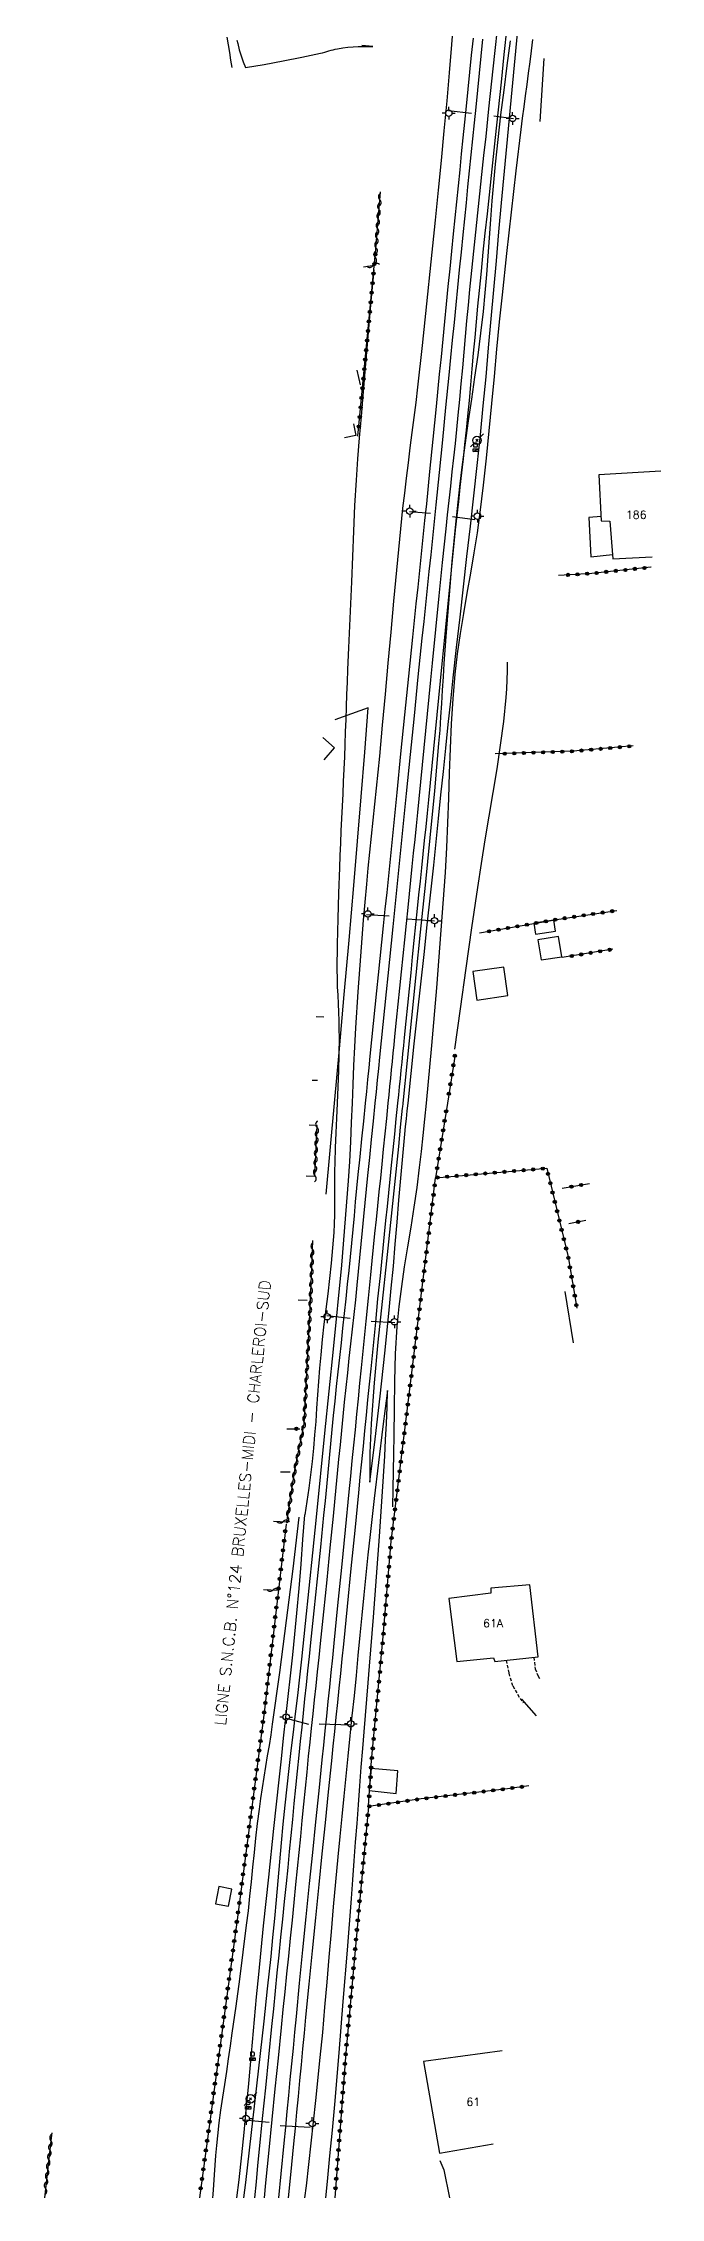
# Model space of a CAD drawing. Header units: millimetres. Extents: x 149999 to 151001, y 153000 to 154001.
# Drawn here: x 150494.5 to 150591, y 153000 to 153336.6 of the extents above; entities that cross this region are included whole.
import ezdxf
from ezdxf.enums import TextEntityAlignment as Align

# ---------------------------------------------------------------- set-up
doc = ezdxf.new("R2010")
doc.units = ezdxf.units.MM
doc.linetypes.add('DASHED', pattern=[0.75, 0.5, -0.25])
doc.layers.get('0').update_dxf_attribs({"linetype": 'CONTINUOUS'})
for name, color, linetype in [('W0014', 7, 'CONTINUOUS'), ('W0017', 7, 'CONTINUOUS'), ('W0101', 7, 'CONTINUOUS'), ('W0104', 1, 'CONTINUOUS'), ('W0112', 1, 'DASHED'), ('W0120', 7, 'CONTINUOUS'), ('W0211', 2, 'CONTINUOUS'), ('W0214', 2, 'CONTINUOUS'), ('W0300', 7, 'CONTINUOUS'), ('W0310', 3, 'CONTINUOUS'), ('W0323', 7, 'CONTINUOUS'), ('W0330', 7, 'CONTINUOUS'), ('W0438', 7, 'CONTINUOUS'), ('W0473', 7, 'CONTINUOUS'), ('W0610', 7, 'CONTINUOUS'), ('W0611', 7, 'CONTINUOUS'), ('W0700', 7, 'CONTINUOUS'), ('W0989', 7, 'CONTINUOUS'), ('W0991', 7, 'CONTINUOUS')]:
    doc.layers.add(name, color=color, linetype=linetype)
doc.styles.get("Standard").update_dxf_attribs({"font": 'romans.shx', "width": 0.85})

# ---------------------------------------------------------------- blocks, each defined once
blk = doc.blocks.new('T610')
for p, q in [((-0.500001, 0), (-1.000002, 0)), ((0, 0.500001), (0, 1.000002)), ((0.500001, 0), (1.000002, 0)), ((0, -0.500001), (0, -1.000002))]:
    blk.add_line(p, q)
blk.add_ellipse((0, 0), major_axis=(-0.353554, 0.353554), ratio=1, start_param=3.926990817, end_param=10.2101761242)
blk = doc.blocks.new('T473')
for p, q in [((-0.166667, 0.166667), (0.166667, -0.166667)), ((-0.166667, -0.166667), (0.166667, 0.166667)), ((0.500001, 0.500001), (1.000002, 1.000002)), ((-1.000002, -1.000002), (-0.500001, -0.500001))]:
    blk.add_line(p, q)
blk.add_ellipse((0, 0), major_axis=(0.471405, 0.471405), ratio=1, start_param=5.4977871438, end_param=11.780972451)
blk = doc.blocks.new('T438')
for p, q in [((-0.4, 0.2), (0.4, 0.2)), ((-0.4, -0.2), (-0.4, 0.2)), ((0.15, 1.1), (-0.3, 1.1)), ((-0.3, 1.1), (-0.3, 0.5)), ((-0.3, 0.5), (0.15, 0.5)), ((0.3, 0.65), (0.3, 0.95)), ((0.4, 0.2), (0.4, -0.2))]:
    blk.add_line(p, q)
at = {"flags": 128}
for points in [[(-0.4, -0.2), (0.4, 0.2)], [(0.4, -0.2), (-0.4, -0.2)]]:
    blk.add_lwpolyline(points, dxfattribs=at)
for centre, major_axis, start_param, end_param in [((0.15, 0.95), (0.106, -0.106), 0.785398, 2.356194), ((0.15, 0.65), (0.106, 0.106), 3.926991, 5.497787)]:
    blk.add_ellipse(centre, major_axis=major_axis, ratio=1, start_param=start_param, end_param=end_param)
blk = doc.blocks.new('t323o')
at = {"color": 0, "linetype": 'Continuous'}
for radius in [0.25, 0.15]:
    blk.add_circle((0, 0), radius, dxfattribs=at)
blk = doc.blocks.new('t310o')
at = {"color": 0, "linetype": 'Continuous'}
for centre, start, end in [((-0.5, 0.38), 216.8699, 323.1304), ((0.5, -0.37), 36.8699, 143.1303)]:
    blk.add_arc(centre, 0.625, start, end, dxfattribs=at)

msp = doc.modelspace()

# ---------------------------------------------------------------- linework, layer by layer
at = {"layer": 'W0014'}
for points in [[(150524.04, 153332.76), (150523.87, 153333.95), (150523.69, 153335.14), (150523.5, 153336.32), (150523.29, 153337.5)], [(150524.8, 153337.04), (150524.92, 153336.51), (150525.17, 153335.56), (150525.46, 153334.61), (150525.78, 153333.68), (150526.13, 153332.76)], [(150526.13, 153332.76), (150529.07, 153333.26), (150532, 153333.8), (150534.92, 153334.39), (150537.84, 153335.02), (150538.17, 153335.1), (150538.51, 153335.19), (150538.84, 153335.29), (150539.17, 153335.38), (150539.5, 153335.47), (150539.84, 153335.56), (150540.17, 153335.64), (150540.51, 153335.71), (150541.32, 153335.84), (150542.13, 153335.94), (150542.94, 153336.02), (150543.76, 153336.07), (150544.32, 153336.09), (150544.89, 153336.09), (150545.45, 153336.07), (150546.02, 153336.04)]]:
    msp.add_lwpolyline(points, dxfattribs=at)
at = {"layer": 'W0017'}
for points in [[(150569.23, 153077.91), (150571.51, 153075.32)], [(150556.48, 153005.84), (150557.11, 153004.41), (150557.98, 153000)]]:
    msp.add_lwpolyline(points, dxfattribs=at)
at = {"layer": 'W0101'}
for points in [[(150591.01, 153269.74), (150581.31, 153269.15)], [(150581.31, 153269.15), (150581.71, 153261.95), (150583.05, 153261.92), (150583.49, 153256.02), (150589.67, 153256.36)], [(150566.25, 153022.98), (150553.93, 153021.31)], [(150553.93, 153021.31), (150556.43, 153007.01), (150564.8, 153008.44)]]:
    msp.add_lwpolyline(points, dxfattribs=at)
msp.add_lwpolyline([(150559.15, 153083.77), (150564.89, 153084.38), (150565.1, 153083.77), (150571.86, 153084.51), (150570.54, 153095.76), (150564.44, 153095.22), (150564.46, 153094.47), (150557.88, 153093.61)], close=True, dxfattribs=at)
at = {"layer": 'W0104'}
for points in [[(150543.02, 153277.12), (150543.39, 153275.31), (150541.58, 153274.94)], [(150581.67, 153262.67), (150579.75, 153262.49), (150580.08, 153256.34), (150583.44, 153256.72)], [(150538.44, 153224.65), (150540.06, 153226.49), (150538.22, 153228.12)]]:
    msp.add_lwpolyline(points, dxfattribs=at)
for points in [[(150571.42, 153197.38), (150574.55, 153197.85), (150574.28, 153199.61), (150571.16, 153199.14)], [(150571.81, 153196.54), (150572.3, 153193.39), (150575.54, 153193.89), (150575.04, 153197.04)], [(150562.28, 153187.12), (150567.13, 153187.83), (150566.48, 153192.26), (150561.63, 153191.55)], [(150545.45, 153063.65), (150549.67, 153063.18), (150549.95, 153066.71), (150545.79, 153067.07)], [(150523.5, 153045.55), (150524.01, 153048.24), (150521.96, 153048.63), (150521.45, 153045.95)]]:
    msp.add_lwpolyline(points, close=True, dxfattribs=at)
at = {"layer": 'W0112'}
for points in [[(150571.19, 153084.43), (150571.38, 153082.65), (150571.8, 153081.59), (150572.09, 153081.1)], [(150566.87, 153083.96), (150567.25, 153081.98), (150567.24, 153081.95), (150567.88, 153079.97), (150569.01, 153078.03), (150569.52, 153077.35)]]:
    msp.add_lwpolyline(points, dxfattribs=at)
at = {"layer": 'W0120'}
for points in [[(150544.33, 153336.27), (150546.05, 153336.12)], [(150572.72, 153334.17), (150572.1, 153324.37)]]:
    msp.add_lwpolyline(points, dxfattribs=at)
at = {"layer": 'W0211'}
for points in [[(150542.84, 153171), (150542.95, 153173.94), (150543.07, 153176.89), (150543.21, 153179.83), (150543.37, 153182.77), (150543.74, 153188.38), (150544.15, 153193.98), (150544.59, 153199.59), (150545.07, 153205.19), (150545.3, 153207.69), (150545.54, 153210.19), (150545.8, 153212.69), (150546.06, 153215.19), (150546.33, 153217.69), (150546.59, 153220.19), (150546.85, 153222.69), (150547.1, 153225.19), (150547.56, 153230.03), (150548, 153234.88), (150548.44, 153239.72), (150548.87, 153244.57), (150549.3, 153249.41), (150549.75, 153254.26), (150550.23, 153259.1), (150550.73, 153263.93), (150551, 153266.3), (150551.28, 153268.66), (150551.58, 153271.03), (150551.88, 153273.39), (150552.18, 153275.75), (150552.48, 153278.11), (150552.77, 153280.47), (150553.05, 153282.84), (150553.78, 153289.36), (150554.47, 153295.89), (150555.15, 153302.42), (150555.82, 153308.95), (150556.28, 153313.6), (150556.73, 153318.26), (150557.18, 153322.91), (150557.61, 153327.57), (150558, 153331.97), (150558.37, 153336.38), (150558.73, 153340.78)], [(150567.45, 153336.94), (150566.96, 153333.1), (150566.47, 153329.25), (150565.99, 153325.4), (150565.54, 153321.55), (150565.13, 153317.69), (150564.86, 153314.82), (150564.62, 153311.94), (150564.41, 153309.06), (150564.21, 153306.18), (150564, 153303.31), (150563.78, 153300.43), (150563.53, 153297.56), (150563.24, 153294.68), (150562.84, 153291.26), (150562.4, 153287.83), (150561.92, 153284.42), (150561.42, 153281), (150560.92, 153277.59), (150560.43, 153274.17), (150559.98, 153270.75), (150559.56, 153267.32), (150558.94, 153261.47), (150558.39, 153255.61), (150557.89, 153249.74), (150557.42, 153243.88), (150557.26, 153241.79), (150557.12, 153239.7), (150556.99, 153237.61), (150556.87, 153235.52), (150556.74, 153233.43), (150556.61, 153231.34), (150556.47, 153229.25), (150556.3, 153227.17), (150555.66, 153219.8), (150554.93, 153212.43), (150554.18, 153205.07), (150553.43, 153197.71), (150552.76, 153191.03), (150552.08, 153184.35), (150551.4, 153177.68), (150550.71, 153171)], [(150570.96, 153337.17), (150570.76, 153335.41), (150570.54, 153333.65), (150570.31, 153331.89), (150570.07, 153330.14), (150569.83, 153328.38), (150569.59, 153326.63), (150569.36, 153324.87), (150569.14, 153323.11), (150568.37, 153316.66), (150567.63, 153310.21), (150566.91, 153303.75), (150566.21, 153297.29), (150565.77, 153293.04), (150565.36, 153288.79), (150564.96, 153284.53), (150564.57, 153280.28), (150564.16, 153276.03), (150563.73, 153271.77), (150563.26, 153267.53), (150562.75, 153263.28), (150562.31, 153260.12), (150561.81, 153256.96), (150561.27, 153253.81), (150560.72, 153250.66), (150560.17, 153247.51), (150559.67, 153244.35), (150559.22, 153241.19), (150558.85, 153238.01), (150558.51, 153234.15), (150558.26, 153230.28), (150558.09, 153226.41), (150557.96, 153222.53), (150557.84, 153218.66), (150557.71, 153214.79), (150557.55, 153210.92), (150557.32, 153207.05), (150556.67, 153198.03), (150555.98, 153189.01), (150555.21, 153180), (150554.35, 153171)], [(150525.9, 153000), (150526.17, 153002.41), (150526.75, 153007.45), (150527.33, 153012.49), (150527.91, 153017.53), (150528.49, 153022.58), (150529.05, 153027.62), (150529.6, 153032.67), (150530.13, 153037.72), (150530.42, 153040.67), (150530.7, 153043.62), (150530.96, 153046.58), (150531.22, 153049.53), (150531.48, 153052.49), (150531.75, 153055.44), (150532.02, 153058.39), (150532.32, 153061.34), (150532.63, 153064.2), (150532.95, 153067.05), (150533.28, 153069.91), (150533.62, 153072.76), (150533.96, 153075.61), (150534.29, 153078.46), (150534.62, 153081.32), (150534.94, 153084.17), (150535.53, 153089.71), (150536.11, 153095.24), (150536.67, 153100.78), (150537.22, 153106.32), (150538.55, 153119.45), (150539.91, 153132.58), (150541.17, 153145.72), (150542.24, 153158.89), (150542.43, 153161.91), (150542.59, 153164.94), (150542.72, 153167.97), (150542.84, 153171)], [(150550.71, 153171), (150550.69, 153170.8), (150550.67, 153170.61), (150550.65, 153170.41), (150550.63, 153170.22), (150550.32, 153167.24), (150550.01, 153164.26), (150549.7, 153161.28), (150549.39, 153158.3), (150549.08, 153155.33), (150548.77, 153152.35), (150548.47, 153149.37), (150548.17, 153146.39), (150547.51, 153140.04), (150546.83, 153133.68), (150546.22, 153127.32), (150545.76, 153120.95), (150545.65, 153118.66), (150545.58, 153116.37), (150545.56, 153114.07), (150545.58, 153111.78)], [(150554.35, 153171), (150554.09, 153168.49), (150553.83, 153165.98), (150553.55, 153163.47), (150553.27, 153160.96), (150552.88, 153157.85), (150552.43, 153154.75), (150551.94, 153151.65), (150551.44, 153148.56), (150550.94, 153145.46), (150550.49, 153142.36), (150550.1, 153139.25), (150549.79, 153136.13), (150549.53, 153131.87), (150549.42, 153127.6), (150549.38, 153123.33), (150549.32, 153119.07), (150549.26, 153116.29), (150549.2, 153113.51), (150549.15, 153110.74), (150549.11, 153107.96)], [(150538.67, 153000), (150538.94, 153002.58), (150539.33, 153006.58), (150539.72, 153010.59), (150540.09, 153014.6), (150540.78, 153022.64), (150541.42, 153030.68), (150542.05, 153038.72), (150542.67, 153046.77), (150542.9, 153049.7), (150543.12, 153052.63), (150543.34, 153055.56), (150543.56, 153058.49), (150543.78, 153061.42), (150544, 153064.35), (150544.22, 153067.28), (150544.45, 153070.21), (150544.66, 153072.78), (150544.86, 153075.34), (150545.08, 153077.91), (150545.29, 153080.47), (150545.5, 153083.04), (150545.71, 153085.6), (150545.92, 153088.17), (150546.11, 153090.73), (150546.59, 153097.02), (150547.07, 153103.3), (150547.51, 153109.59), (150547.89, 153115.88), (150548.02, 153118.43), (150548.14, 153120.99), (150548.24, 153123.54), (150548.31, 153126.1)], [(150534.48, 153106.35), (150533.52, 153098.26), (150532.5, 153090.17), (150531.44, 153082.09), (150530.32, 153074.01), (150530.08, 153072.35), (150529.82, 153070.69), (150529.55, 153069.03), (150529.27, 153067.37), (150529, 153065.71), (150528.74, 153064.05), (150528.49, 153062.39), (150528.26, 153060.73), (150527.97, 153058.46), (150527.71, 153056.2), (150527.47, 153053.93), (150527.24, 153051.66), (150527.01, 153049.39), (150526.78, 153047.12), (150526.54, 153044.86), (150526.27, 153042.59), (150525.74, 153038.37), (150525.18, 153034.16), (150524.61, 153029.95), (150524.03, 153025.74), (150523.74, 153023.74), (150523.45, 153021.74), (150523.15, 153019.73), (150522.84, 153017.73), (150522.54, 153015.73), (150522.26, 153013.72), (150522, 153011.72), (150521.76, 153009.71), (150521.6, 153008.18), (150521.47, 153006.64), (150521.36, 153005.11), (150521.25, 153003.58), (150521.15, 153002.04), (150521.04, 153000.51), (150521, 153000)]]:
    msp.add_lwpolyline(points, dxfattribs=at)
at = {"layer": 'W0214'}
for points in [[(150551.52, 153171), (150552, 153175.65), (150552.49, 153180.3), (150552.99, 153184.94), (150553.5, 153189.59), (150554.02, 153194.23), (150554.53, 153198.88), (150555.03, 153203.52), (150555.53, 153208.17), (150555.91, 153211.83), (150556.29, 153215.49), (150556.67, 153219.16), (150557.05, 153222.82), (150557.42, 153226.48), (150557.8, 153230.14), (150558.19, 153233.8), (150558.58, 153237.46), (150559.1, 153242.2), (150559.64, 153246.94), (150560.18, 153251.68), (150560.73, 153256.42), (150561.27, 153261.16), (150561.81, 153265.9), (150562.32, 153270.64), (150562.82, 153275.38), (150563.27, 153279.91), (150563.7, 153284.44), (150564.11, 153288.98), (150564.52, 153293.51), (150564.92, 153298.04), (150565.32, 153302.58), (150565.73, 153307.11), (150566.14, 153311.64), (150566.97, 153320.46), (150567.79, 153329.28), (150568.64, 153338.09)], [(150546.16, 153301.19), (150545.73, 153296.28), (150545.31, 153291.37), (150544.89, 153286.47), (150544.47, 153281.56), (150544.19, 153278.25), (150543.9, 153274.94), (150543.63, 153271.63), (150543.4, 153268.32), (150543.18, 153264.35), (150543.01, 153260.38), (150542.85, 153256.4), (150542.68, 153252.43), (150542.53, 153249), (150542.37, 153245.58), (150542.22, 153242.15), (150542.08, 153238.73), (150542, 153236.78), (150541.93, 153234.84), (150541.86, 153232.89), (150541.79, 153230.94), (150541.72, 153229), (150541.65, 153227.05), (150541.58, 153225.11), (150541.5, 153223.16), (150541.42, 153221.24), (150541.33, 153219.31), (150541.23, 153217.39), (150541.14, 153215.46), (150541.04, 153213.54), (150540.96, 153211.61), (150540.87, 153209.69), (150540.8, 153207.76), (150540.67, 153203.79), (150540.54, 153199.81), (150540.45, 153195.83), (150540.43, 153191.85), (150540.45, 153190.52), (150540.48, 153189.19), (150540.54, 153187.86), (150540.6, 153186.54), (150540.66, 153185.21), (150540.7, 153183.88), (150540.74, 153182.55), (150540.75, 153181.22), (150540.72, 153178.66), (150540.65, 153176.11), (150540.55, 153173.55), (150540.44, 153171)], [(150558.82, 153179.44), (150559.7, 153185.76), (150560.6, 153192.08), (150561.5, 153198.4), (150562.42, 153204.72), (150562.99, 153208.42), (150563.59, 153212.12), (150564.21, 153215.82), (150564.83, 153219.51), (150565.43, 153223.21), (150565.98, 153226.92), (150566.46, 153230.64), (150566.85, 153234.37), (150566.96, 153235.75), (150567.03, 153237.13), (150567.06, 153238.52), (150567.05, 153239.9)], [(150540.44, 153171), (150540.33, 153168.68), (150540.23, 153166.36), (150540.14, 153164.04), (150540.07, 153161.72), (150540.04, 153160.36), (150540.04, 153159), (150540.04, 153157.63), (150540.04, 153156.27), (150540.04, 153154.91), (150540.02, 153153.55), (150539.98, 153152.18), (150539.92, 153150.82), (150539.74, 153148.42), (150539.52, 153146.02), (150539.27, 153143.63), (150538.98, 153141.24), (150538.69, 153138.85), (150538.4, 153136.47), (150538.13, 153134.07), (150537.89, 153131.68), (150537.71, 153129.6), (150537.55, 153127.52), (150537.4, 153125.44), (150537.25, 153123.36), (150537.1, 153121.28), (150536.94, 153119.21), (150536.76, 153117.13), (150536.54, 153115.05), (150536.3, 153112.96), (150536.03, 153110.88), (150535.72, 153108.8), (150535.39, 153106.72)], [(150545.58, 153111.81), (150546.39, 153118.52), (150547.16, 153125.24), (150547.89, 153131.96), (150548.58, 153138.68), (150548.91, 153142.11), (150549.23, 153145.55), (150549.52, 153148.98), (150549.81, 153152.42), (150550.1, 153155.85), (150550.4, 153159.29), (150550.71, 153162.72), (150551.03, 153166.15), (150551.15, 153167.36), (150551.27, 153168.58), (150551.39, 153169.79), (150551.52, 153171)], [(150548.31, 153126.1), (150547.59, 153120.48), (150546.9, 153114.87), (150546.23, 153109.24), (150545.6, 153103.62), (150545.26, 153100.47), (150544.93, 153097.33), (150544.62, 153094.18), (150544.31, 153091.03), (150544.01, 153087.89), (150543.71, 153084.74), (150543.4, 153081.59), (150543.09, 153078.44), (150542.77, 153075.3), (150542.45, 153072.16), (150542.13, 153069.01), (150541.8, 153065.87), (150541.48, 153062.73), (150541.16, 153059.59), (150540.85, 153056.44), (150540.55, 153053.3), (150540.19, 153049.38), (150539.84, 153045.46), (150539.51, 153041.54), (150539.18, 153037.62), (150538.85, 153033.7), (150538.5, 153029.78), (150538.15, 153025.86), (150537.77, 153021.94), (150537.08, 153015.24), (150536.35, 153008.55), (150535.59, 153001.86), (150535.38, 153000)], [(150524.8, 153000), (150525.13, 153002.8), (150525.56, 153006.71), (150525.92, 153010.23), (150526.27, 153013.76), (150526.59, 153017.29), (150526.91, 153020.81), (150527.22, 153024.34), (150527.53, 153027.87), (150527.86, 153031.4), (150528.2, 153034.92), (150528.97, 153042.52), (150529.78, 153050.12), (150530.59, 153057.72), (150531.4, 153065.32), (150531.75, 153068.56), (150532.1, 153071.81), (150532.46, 153075.06), (150532.82, 153078.31), (150533.17, 153081.56), (150533.52, 153084.81), (150533.85, 153088.06), (150534.16, 153091.32), (150534.5, 153095.17), (150534.82, 153099.02), (150535.12, 153102.87), (150535.39, 153106.72)]]:
    msp.add_lwpolyline(points, dxfattribs=at)
at = {"layer": 'W0300'}
for points in [[(150540.06, 153171), (150540.82, 153179.5), (150541.57, 153188), (150542.31, 153196.49), (150543.04, 153204.99), (150543.63, 153211.94), (150544.2, 153218.88), (150544.77, 153225.83), (150545.32, 153232.77)], [(150545.29, 153232.77), (150540.11, 153230.91)], [(150538.76, 153156.79), (150540.06, 153171)], [(150577.35, 153133.55), (150576.05, 153141.61)]]:
    msp.add_lwpolyline(points, dxfattribs=at)
at = {"layer": 'W0310'}
for points in [[(150544.57, 153301.67), (150546.31, 153301.9), (150547.2, 153313.36)], [(150537.18, 153184.53), (150538.4, 153184.48)], [(150536.55, 153174.61), (150537.37, 153174.59)], [(150535.61, 153159.65), (150536.98, 153159.6), (150537.35, 153167.51)], [(150530.52, 153105.73), (150532.58, 153105.6), (150532.58, 153105.57), (150533.86, 153113.67), (150535.3, 153120.89), (150536.3, 153140.04), (150536.65, 153149.57)], [(150531.62, 153113.41), (150533.11, 153113.44)], [(150528.97, 153095.05), (150531.27, 153094.94)], [(150495.91, 153010.15), (150495.74, 153008.89), (150494.73, 153000)]]:
    msp.add_lwpolyline(points, dxfattribs=at)
at = {"layer": 'W0323'}
for points in [[(150543.7, 153275.21), (150546.44, 153303.89)], [(150589.51, 153254.72), (150589.45, 153254.72), (150580.23, 153253.76), (150575, 153253.43)], [(150586.7, 153226.8), (150577.3, 153225.97), (150565.12, 153225.56)], [(150562.69, 153197.59), (150575.07, 153199.76), (150584.13, 153201.11)], [(150583.52, 153195.06), (150575.61, 153193.75)], [(150558.86, 153178.59), (150557.67, 153171)], [(150557.67, 153171), (150555.83, 153159.36)], [(150537.35, 153167.54), (150536.11, 153167.56)], [(150545.37, 153061.23), (150545.84, 153068.31), (150547.61, 153087.12), (150548.88, 153102.55), (150551.73, 153125.92), (150555.83, 153159.36), (150573.18, 153160.83), (150576.52, 153147.01), (150577.89, 153138.99)], [(150575.58, 153157.73), (150579.85, 153158.44)], [(150579.27, 153152.69), (150576.61, 153152.17)], [(150534.38, 153140.26), (150535.75, 153140.23)], [(150532.59, 153120.14), (150534.64, 153120.16)], [(150532.47, 153105.25), (150529.05, 153075.82), (150524.83, 153043.45), (150518.94, 153000)], [(150570.41, 153064.35), (150567.08, 153063.92), (150553.57, 153062.32), (150545.37, 153061.15), (150543.77, 153044.42), (150541.8, 153022.67), (150540.09, 153000)]]:
    msp.add_lwpolyline(points, dxfattribs=at)
at = {"layer": 'W0330'}
msp.add_lwpolyline([(150543.55, 153285.51), (150544.04, 153283.24)], dxfattribs=at)
at = {"layer": 'W0611'}
for points in [[(150557.85, 153326.05), (150561.46, 153325.67)], [(150564.91, 153325.23), (150568.02, 153324.84)], [(150551.73, 153263.45), (150555.01, 153263.17)], [(150558.45, 153262.65), (150561.94, 153262.16)], [(150548.59, 153200.24), (150545.05, 153200.45)], [(150551.42, 153199.8), (150555.67, 153199.48)], [(150538.82, 153137.82), (150542.51, 153137.41)], [(150545.75, 153136.93), (150549.48, 153136.77)], [(150536.04, 153073.97), (150532.34, 153074.92)], [(150537.66, 153074.03), (150542.68, 153073.9)], [(150529.83, 153011.77), (150525.94, 153012.16)], [(150531.55, 153011.32), (150536.26, 153011.06)]]:
    msp.add_lwpolyline(points, dxfattribs=at)
at = {"layer": 'W0700'}
for points in [[(150561.67, 153337.37), (150561.4, 153334.72), (150561.14, 153332.07), (150560.87, 153329.42), (150560.6, 153326.77), (150560.35, 153324.27), (150560.1, 153321.78), (150559.84, 153319.28), (150559.59, 153316.79), (150559.34, 153314.3), (150559.08, 153311.8), (150558.83, 153309.31), (150558.58, 153306.82), (150558.31, 153304.07), (150558.03, 153301.33), (150557.76, 153298.58), (150557.49, 153295.84), (150557.22, 153293.1), (150556.95, 153290.35), (150556.68, 153287.61), (150556.41, 153284.86), (150555.91, 153279.81), (150555.41, 153274.75), (150554.9, 153269.69), (150554.39, 153264.63), (150554.12, 153262.03), (150553.85, 153259.42), (150553.58, 153256.82), (150553.3, 153254.22), (150553.03, 153251.61), (150552.75, 153249.01), (150552.48, 153246.4), (150552.21, 153243.8), (150551.59, 153237.73), (150550.98, 153231.67), (150550.37, 153225.6), (150549.76, 153219.54), (150549.5, 153216.94), (150549.24, 153214.33), (150548.97, 153211.73), (150548.71, 153209.12), (150548.45, 153206.52), (150548.19, 153203.91), (150547.92, 153201.31), (150547.66, 153198.7), (150547.4, 153196.16), (150547.14, 153193.62), (150546.88, 153191.07), (150546.62, 153188.53), (150546.36, 153185.99), (150546.1, 153183.45), (150545.84, 153180.9), (150545.58, 153178.36), (150545.4, 153176.52), (150545.21, 153174.68), (150545.02, 153172.84), (150544.83, 153171)], [(150563.16, 153337.21), (150562.9, 153334.56), (150562.63, 153331.91), (150562.36, 153329.26), (150562.09, 153326.61), (150561.84, 153324.12), (150561.59, 153321.63), (150561.34, 153319.13), (150561.08, 153316.64), (150560.83, 153314.15), (150560.58, 153311.65), (150560.32, 153309.16), (150560.07, 153306.67), (150559.8, 153303.92), (150559.53, 153301.18), (150559.26, 153298.43), (150558.98, 153295.69), (150558.71, 153292.95), (150558.44, 153290.2), (150558.17, 153287.46), (150557.9, 153284.71), (150557.4, 153279.66), (150556.9, 153274.6), (150556.4, 153269.54), (150555.88, 153264.48), (150555.61, 153261.88), (150555.34, 153259.27), (150555.07, 153256.67), (150554.79, 153254.06), (150554.52, 153251.46), (150554.24, 153248.85), (150553.97, 153246.25), (150553.7, 153243.64), (150553.08, 153237.58), (150552.47, 153231.52), (150551.86, 153225.45), (150551.25, 153219.39), (150550.99, 153216.78), (150550.73, 153214.18), (150550.47, 153211.57), (150550.2, 153208.97), (150549.94, 153206.36), (150549.68, 153203.76), (150549.42, 153201.15), (150549.15, 153198.55), (150548.89, 153196.01), (150548.63, 153193.46), (150548.37, 153190.92), (150548.11, 153188.38), (150547.85, 153185.84), (150547.59, 153183.3), (150547.34, 153180.75), (150547.08, 153178.21), (150546.89, 153176.41), (150546.71, 153174.61), (150546.53, 153172.8), (150546.34, 153171)], [(150565.47, 153339.26), (150565.02, 153334.95), (150564.56, 153330.64), (150564.11, 153326.34), (150563.65, 153322.03), (150563.33, 153319.04), (150563.01, 153316.05), (150562.69, 153313.06), (150562.37, 153310.07), (150562.05, 153307.08), (150561.73, 153304.09), (150561.42, 153301.1), (150561.12, 153298.11), (150560.89, 153295.66), (150560.66, 153293.21), (150560.44, 153290.75), (150560.22, 153288.3), (150560.01, 153285.85), (150559.78, 153283.39), (150559.56, 153280.94), (150559.32, 153278.49), (150559.09, 153276.26), (150558.86, 153274.04), (150558.62, 153271.82), (150558.38, 153269.6), (150558.13, 153267.38), (150557.89, 153265.15), (150557.65, 153262.93), (150557.42, 153260.71), (150556.88, 153255.47), (150556.34, 153250.24), (150555.81, 153245), (150555.29, 153239.76), (150555.03, 153237.11), (150554.77, 153234.46), (150554.51, 153231.81), (150554.26, 153229.16), (150554, 153226.51), (150553.74, 153223.86), (150553.48, 153221.21), (150553.22, 153218.56), (150553.01, 153216.43), (150552.79, 153214.31), (150552.57, 153212.19), (150552.35, 153210.07), (150552.13, 153207.95), (150551.91, 153205.82), (150551.69, 153203.7), (150551.47, 153201.58), (150551.21, 153199.06), (150550.96, 153196.54), (150550.7, 153194.03), (150550.45, 153191.51), (150550.19, 153188.99), (150549.94, 153186.47), (150549.69, 153183.95), (150549.43, 153181.43), (150549.3, 153180.13), (150549.17, 153178.83), (150549.04, 153177.52), (150548.91, 153176.22), (150548.78, 153174.91), (150548.64, 153173.61), (150548.51, 153172.3), (150548.38, 153171)], [(150566.96, 153339.1), (150566.51, 153334.79), (150566.06, 153330.49), (150565.6, 153326.18), (150565.14, 153321.87), (150564.82, 153318.89), (150564.5, 153315.9), (150564.18, 153312.91), (150563.86, 153309.92), (150563.54, 153306.93), (150563.22, 153303.94), (150562.92, 153300.95), (150562.62, 153297.96), (150562.38, 153295.51), (150562.15, 153293.06), (150561.93, 153290.61), (150561.72, 153288.15), (150561.5, 153285.7), (150561.28, 153283.24), (150561.05, 153280.79), (150560.81, 153278.34), (150560.59, 153276.12), (150560.35, 153273.89), (150560.11, 153271.67), (150559.87, 153269.45), (150559.63, 153267.22), (150559.38, 153265), (150559.14, 153262.78), (150558.91, 153260.55), (150558.37, 153255.32), (150557.83, 153250.08), (150557.31, 153244.85), (150556.78, 153239.61), (150556.52, 153236.96), (150556.26, 153234.31), (150556.01, 153231.66), (150555.75, 153229.01), (150555.49, 153226.36), (150555.24, 153223.71), (150554.98, 153221.06), (150554.71, 153218.41), (150554.5, 153216.28), (150554.28, 153214.16), (150554.06, 153212.04), (150553.84, 153209.92), (150553.62, 153207.79), (150553.4, 153205.67), (150553.18, 153203.55), (150552.96, 153201.43), (150552.7, 153198.91), (150552.45, 153196.39), (150552.19, 153193.87), (150551.94, 153191.36), (150551.69, 153188.84), (150551.43, 153186.32), (150551.18, 153183.8), (150550.93, 153181.28), (150550.8, 153180), (150550.67, 153178.71), (150550.54, 153177.43), (150550.41, 153176.14), (150550.28, 153174.86), (150550.15, 153173.57), (150550.02, 153172.29), (150549.89, 153171)], [(150544.83, 153171), (150544.55, 153168.21), (150544.27, 153165.43), (150543.99, 153162.64), (150543.71, 153159.86), (150543.5, 153157.71), (150543.29, 153155.57), (150543.09, 153153.43), (150542.88, 153151.28), (150542.68, 153149.14), (150542.47, 153147), (150542.26, 153144.85), (150542.04, 153142.71), (150541.8, 153140.43), (150541.56, 153138.15), (150541.31, 153135.87), (150541.06, 153133.59), (150540.81, 153131.3), (150540.56, 153129.02), (150540.32, 153126.74), (150540.08, 153124.46), (150539.85, 153122.23), (150539.63, 153120.01), (150539.42, 153117.78), (150539.2, 153115.55), (150538.99, 153113.33), (150538.77, 153111.1), (150538.56, 153108.87), (150538.34, 153106.65), (150537.84, 153101.67), (150537.33, 153096.7), (150536.82, 153091.73), (150536.3, 153086.75), (150536.07, 153084.55), (150535.84, 153082.35), (150535.61, 153080.15), (150535.38, 153077.95), (150535.15, 153075.74), (150534.92, 153073.54), (150534.69, 153071.34), (150534.46, 153069.14), (150534.21, 153066.64), (150533.96, 153064.13), (150533.71, 153061.63), (150533.47, 153059.12), (150533.22, 153056.62), (150532.98, 153054.11), (150532.73, 153051.61), (150532.48, 153049.1), (150532.2, 153046.31), (150531.92, 153043.52), (150531.63, 153040.73), (150531.35, 153037.93), (150531.06, 153035.14), (150530.78, 153032.35), (150530.49, 153029.56), (150530.21, 153026.77), (150529.73, 153021.98), (150529.24, 153017.19), (150528.76, 153012.41), (150528.29, 153007.62), (150528.04, 153005.07), (150527.79, 153002.52), (150527.55, 153000)], [(150546.34, 153171), (150546.06, 153168.18), (150545.77, 153165.35), (150545.49, 153162.53), (150545.2, 153159.71), (150544.99, 153157.57), (150544.79, 153155.42), (150544.58, 153153.28), (150544.38, 153151.13), (150544.17, 153148.99), (150543.96, 153146.84), (150543.75, 153144.7), (150543.53, 153142.56), (150543.3, 153140.28), (150543.05, 153137.99), (150542.8, 153135.71), (150542.55, 153133.43), (150542.3, 153131.15), (150542.05, 153128.87), (150541.81, 153126.59), (150541.57, 153124.31), (150541.35, 153122.08), (150541.13, 153119.86), (150540.91, 153117.63), (150540.69, 153115.4), (150540.48, 153113.18), (150540.27, 153110.95), (150540.05, 153108.72), (150539.83, 153106.5), (150539.33, 153101.52), (150538.82, 153096.55), (150538.31, 153091.57), (150537.8, 153086.6), (150537.57, 153084.4), (150537.34, 153082.2), (150537.1, 153079.99), (150536.87, 153077.79), (150536.64, 153075.59), (150536.41, 153073.39), (150536.18, 153071.19), (150535.95, 153068.99), (150535.7, 153066.48), (150535.45, 153063.98), (150535.21, 153061.48), (150534.96, 153058.97), (150534.72, 153056.47), (150534.47, 153053.96), (150534.22, 153051.46), (150533.97, 153048.95), (150533.69, 153046.16), (150533.41, 153043.37), (150533.13, 153040.58), (150532.84, 153037.78), (150532.55, 153034.99), (150532.27, 153032.2), (150531.99, 153029.41), (150531.7, 153026.61), (150531.22, 153021.83), (150530.74, 153017.04), (150530.26, 153012.26), (150529.78, 153007.47), (150529.53, 153004.92), (150529.28, 153002.37), (150529.05, 153000)], [(150548.38, 153171), (150548.14, 153168.61), (150547.9, 153166.23), (150547.66, 153163.84), (150547.42, 153161.46), (150547.2, 153159.3), (150546.98, 153157.14), (150546.76, 153154.99), (150546.53, 153152.83), (150546.31, 153150.67), (150546.09, 153148.52), (150545.88, 153146.36), (150545.66, 153144.2), (150545.29, 153140.57), (150544.93, 153136.94), (150544.57, 153133.3), (150544.2, 153129.67), (150543.96, 153127.25), (150543.72, 153124.83), (150543.48, 153122.41), (150543.25, 153119.99), (150543.01, 153117.57), (150542.77, 153115.14), (150542.53, 153112.72), (150542.29, 153110.3), (150541.7, 153104.38), (150541.12, 153098.46), (150540.53, 153092.55), (150539.94, 153086.63), (150539.71, 153084.35), (150539.47, 153082.08), (150539.24, 153079.8), (150539, 153077.53), (150538.77, 153075.25), (150538.53, 153072.98), (150538.3, 153070.7), (150538.07, 153068.43), (150537.57, 153063.59), (150537.07, 153058.76), (150536.58, 153053.93), (150536.09, 153049.09), (150535.57, 153043.91), (150535.05, 153038.73), (150534.54, 153033.54), (150534.03, 153028.36), (150533.8, 153025.89), (150533.56, 153023.41), (150533.32, 153020.94), (150533.09, 153018.47), (150532.86, 153015.99), (150532.62, 153013.52), (150532.39, 153011.05), (150532.15, 153008.57), (150531.67, 153003.76), (150531.3, 153000)], [(150549.89, 153171), (150549.64, 153168.58), (150549.4, 153166.15), (150549.15, 153163.73), (150548.91, 153161.31), (150548.69, 153159.15), (150548.47, 153156.99), (150548.25, 153154.84), (150548.03, 153152.68), (150547.81, 153150.52), (150547.59, 153148.37), (150547.37, 153146.21), (150547.15, 153144.05), (150546.78, 153140.42), (150546.42, 153136.79), (150546.06, 153133.15), (150545.7, 153129.52), (150545.46, 153127.1), (150545.22, 153124.68), (150544.98, 153122.26), (150544.74, 153119.84), (150544.5, 153117.42), (150544.26, 153115), (150544.02, 153112.57), (150543.78, 153110.15), (150543.2, 153104.23), (150542.61, 153098.31), (150542.02, 153092.4), (150541.43, 153086.48), (150541.2, 153084.2), (150540.97, 153081.93), (150540.73, 153079.65), (150540.5, 153077.38), (150540.26, 153075.1), (150540.03, 153072.83), (150539.79, 153070.55), (150539.56, 153068.28), (150539.06, 153063.44), (150538.57, 153058.61), (150538.07, 153053.77), (150537.58, 153048.94), (150537.06, 153043.76), (150536.55, 153038.58), (150536.03, 153033.4), (150535.53, 153028.22), (150535.29, 153025.74), (150535.05, 153023.27), (150534.82, 153020.8), (150534.58, 153018.32), (150534.35, 153015.85), (150534.12, 153013.37), (150533.88, 153010.9), (150533.64, 153008.43), (150533.16, 153003.61), (150532.8, 153000)]]:
    msp.add_lwpolyline(points, dxfattribs=at)

# ---------------------------------------------------------------- block references
at = {"layer": 'W0310'}
for p, rotation in [((150547.11, 153312.11), 85.56802516953104), ((150546.87, 153309.12), 85.56802516953104), ((150546.99, 153310.61), 85.56802516953104), ((150546.64, 153306.13), 85.56802516953104), ((150546.76, 153307.62), 85.56802516953104), ((150546.41, 153303.14), 85.56802516953104), ((150546.53, 153304.63), 85.56802516953104), ((150546.06, 153301.87), 7.666068549686169), ((150537.19, 153164.22), 87.32808720359917), ((150537.26, 153165.72), 87.32808720359917), ((150537.33, 153167.22), 87.32808720359917), ((150537.05, 153161.23), 87.32808720359917), ((150537.12, 153162.73), 87.32808720359917), ((150536.98, 153159.73), 87.32808720359917), ((150536.6, 153148.2), 87.93764155758707), ((150536.44, 153143.7), 87.93764155758707), ((150536.49, 153145.2), 87.93764155758707), ((150536.54, 153146.7), 87.93764155758707), ((150536.33, 153140.7), 87.93764155758707), ((150536.38, 153142.2), 87.93764155758707), ((150536.18, 153137.71), 86.986741363783), ((150536.26, 153139.2), 86.986741363783), ((150536.02, 153134.71), 86.986741363783), ((150536.1, 153136.21), 86.986741363783), ((150535.79, 153130.22), 86.986741363783), ((150535.87, 153131.71), 86.986741363783), ((150535.94, 153133.21), 86.986741363783), ((150535.63, 153127.22), 86.986741363783), ((150535.71, 153128.72), 86.986741363783), ((150535.47, 153124.22), 86.986741363783), ((150535.55, 153125.72), 86.986741363783), ((150535.31, 153121.23), 86.986741363783), ((150535.39, 153122.73), 86.986741363783), ((150534.48, 153116.81), 78.76174249409098), ((150534.78, 153118.28), 78.76174249409098), ((150535.07, 153119.75), 78.76174249409098), ((150533.9, 153113.87), 78.76174249409098), ((150534.19, 153115.34), 78.76174249409098), ((150533.42, 153110.91), 81.03064375444225), ((150533.66, 153112.39), 81.03064375444225), ((150532.96, 153107.94), 81.03064375444225), ((150533.19, 153109.42), 81.03064375444225), ((150532.01, 153105.64), 356.2877388303949), ((150532.72, 153106.46), 81.03064375444225), ((150530.47, 153094.98), 357.2633471134397), ((150495.41, 153005.96), 263.4926493411459), ((150495.58, 153007.45), 263.4926493411459), ((150495.75, 153008.94), 262.5586140249132), ((150495.07, 153002.98), 263.4926493411459), ((150495.24, 153004.47), 263.4926493411459), ((150494.9, 153001.49), 263.4926493411459)]:
    msp.add_blockref('t310o', p, dxfattribs=dict(at, rotation=rotation))
at = {"layer": 'W0323'}
for p, rotation in [((150546.41, 153303.58), 84.5369490195553), ((150546.13, 153300.59), 84.5369490195553), ((150546.27, 153302.09), 84.5369490195553), ((150545.7, 153296.11), 84.5369490195553), ((150545.84, 153297.61), 84.5369490195553), ((150545.99, 153299.1), 84.5369490195553), ((150545.41, 153293.13), 84.5369490195553), ((150545.56, 153294.62), 84.5369490195553), ((150545.13, 153290.14), 84.5369490195553), ((150545.27, 153291.64), 84.5369490195553), ((150544.84, 153287.16), 84.5369490195553), ((150544.99, 153288.65), 84.5369490195553), ((150544.42, 153282.68), 84.5369490195553), ((150544.56, 153284.17), 84.5369490195553), ((150544.7, 153285.66), 84.5369490195553), ((150544.13, 153279.69), 84.5369490195553), ((150544.27, 153281.18), 84.5369490195553), ((150543.84, 153276.7), 84.5369490195553), ((150543.99, 153278.2), 84.5369490195553), ((150576.5, 153253.52), 183.6090584546813), ((150577.99, 153253.61), 183.6090584546813), ((150579.49, 153253.71), 183.6090584546813), ((150580.98, 153253.83), 185.9646706593326), ((150582.48, 153253.99), 185.9646706593326), ((150583.97, 153254.15), 185.9646706593326), ((150585.46, 153254.3), 185.9646706593326), ((150586.95, 153254.46), 185.9646706593326), ((150588.44, 153254.61), 185.9646706593326), ((150566.62, 153225.61), 181.9277895353551), ((150568.12, 153225.66), 181.9277895353551), ((150569.62, 153225.71), 181.9277895353551), ((150571.12, 153225.76), 181.9277895353551), ((150572.62, 153225.81), 181.9277895353551), ((150574.12, 153225.86), 181.9277895353551), ((150575.62, 153225.91), 181.9277895353551), ((150577.12, 153225.96), 181.9277895353551), ((150578.61, 153226.08), 185.0904507047908), ((150580.11, 153226.22), 185.0904507047908), ((150581.6, 153226.35), 185.0904507047908), ((150583.09, 153226.48), 185.0904507047908), ((150584.59, 153226.62), 185.0904507047908), ((150586.08, 153226.75), 185.0904507047908), ((150567.12, 153198.36), 9.940387901104712), ((150568.6, 153198.62), 9.940387901104712), ((150570.08, 153198.88), 9.940387901104712), ((150571.55, 153199.14), 9.940387901104712), ((150573.03, 153199.4), 9.940387901104712), ((150574.51, 153199.66), 9.940387901104712), ((150575.99, 153199.89), 8.50370717221256), ((150577.47, 153200.12), 8.50370717221256), ((150578.96, 153200.34), 8.50370717221256), ((150580.44, 153200.56), 8.50370717221256), ((150581.92, 153200.78), 8.50370717221256), ((150583.41, 153201), 8.50370717221256), ((150564.17, 153197.85), 9.940387901104712), ((150565.64, 153198.1), 9.940387901104712), ((150583.01, 153194.97), 189.370096741151), ((150577.09, 153194), 189.370096741151), ((150578.57, 153194.24), 189.370096741151), ((150580.05, 153194.49), 189.370096741151), ((150581.53, 153194.73), 189.370096741151), ((150558.83, 153178.41), 261.0530834400222), ((150558.37, 153175.45), 261.0530834400222), ((150558.6, 153176.93), 261.0530834400222), ((150557.9, 153172.48), 261.0530834400222), ((150558.13, 153173.96), 261.0530834400222), ((150557.23, 153168.25), 261.0530834400498), ((150557.47, 153169.74), 261.0530834400498), ((150556.77, 153165.29), 261.0530834400498), ((150557, 153166.77), 261.0530834400498), ((150556.3, 153162.33), 261.0530834400498), ((150556.53, 153163.81), 261.0530834400498), ((150555.69, 153158.17), 83.00660960012782), ((150556.07, 153160.85), 261.0530834400498), ((150556.13, 153159.39), 4.834993807662821), ((150557.62, 153159.52), 4.834993807662821), ((150559.12, 153159.64), 4.834993807662821), ((150560.61, 153159.77), 4.834993807662821), ((150562.1, 153159.89), 4.834993807662821), ((150563.6, 153160.02), 4.834993807662821), ((150565.09, 153160.15), 4.834993807662821), ((150566.59, 153160.27), 4.834993807662821), ((150568.08, 153160.4), 4.834993807662821), ((150569.58, 153160.53), 4.834993807662821), ((150571.07, 153160.65), 4.834993807662821), ((150572.57, 153160.78), 4.834993807662821), ((150573.39, 153159.97), 283.6013636789118), ((150573.74, 153158.51), 283.6013636789118), ((150577.06, 153157.97), 9.485767105200175), ((150578.54, 153158.22), 9.485767105200175), ((150555.32, 153155.19), 83.00660960012782), ((150555.51, 153156.68), 83.00660960012782), ((150574.09, 153157.05), 283.6013636789118), ((150574.44, 153155.59), 283.6013636789118), ((150554.96, 153152.21), 83.00660960012782), ((150555.14, 153153.7), 83.00660960012782), ((150574.8, 153154.14), 283.6013636789118), ((150575.15, 153152.68), 283.6013636789118), ((150575.5, 153151.22), 283.6013636789118), ((150578.08, 153152.46), 190.9109190830793), ((150554.59, 153149.23), 83.00660960012782), ((150554.77, 153150.72), 83.00660960012782), ((150575.86, 153149.76), 283.6013636789118), ((150576.21, 153148.31), 283.6013636789118), ((150554.04, 153144.77), 83.00660960012782), ((150554.23, 153146.25), 83.00660960012782), ((150554.41, 153147.74), 83.00660960012782), ((150576.55, 153146.85), 279.7046640930531), ((150576.8, 153145.37), 279.7046640930531), ((150553.68, 153141.79), 83.00660960012782), ((150553.86, 153143.28), 83.00660960012782), ((150577.06, 153143.89), 279.7046640930531), ((150577.31, 153142.41), 279.7046640930531), ((150553.31, 153138.81), 83.00660960012782), ((150553.5, 153140.3), 83.00660960012782), ((150577.56, 153140.93), 279.7046640930531), ((150577.81, 153139.45), 279.7046640930531), ((150552.77, 153134.34), 83.00660960012782), ((150552.95, 153135.83), 83.00660960012782), ((150553.13, 153137.32), 83.00660960012782), ((150552.4, 153131.37), 83.00660960012782), ((150552.58, 153132.85), 83.00660960012782), ((150552.04, 153128.39), 83.00660960012782), ((150552.22, 153129.88), 83.00660960012782), ((150551.67, 153125.41), 83.04880970922112), ((150551.85, 153126.9), 83.00660960012782), ((150551.13, 153120.94), 83.04880970922112), ((150551.31, 153122.43), 83.04880970922112), ((150551.49, 153123.92), 83.04880970922112), ((150534.09, 153120.15), 0.3491472901764718), ((150550.76, 153117.97), 83.04880970922112), ((150550.94, 153119.45), 83.04880970922112), ((150550.4, 153114.99), 83.04880970922112), ((150550.58, 153116.48), 83.04880970922112), ((150550.04, 153112.01), 83.04880970922112), ((150550.22, 153113.5), 83.04880970922112), ((150549.49, 153107.54), 83.04880970922112), ((150549.67, 153109.03), 83.04880970922112), ((150549.86, 153110.52), 83.04880970922112), ((150532.34, 153104.14), 263.3826705753333), ((150549.13, 153104.56), 83.04880970922112), ((150549.31, 153106.05), 83.04880970922112), ((150531.99, 153101.16), 263.3826705753333), ((150532.17, 153102.65), 263.3826705753333), ((150548.8, 153101.58), 85.27938930343257), ((150548.95, 153103.08), 83.04880970922112), ((150531.65, 153098.18), 263.3826705753333), ((150531.82, 153099.67), 263.3826705753333), ((150548.56, 153098.59), 85.27938930343257), ((150548.68, 153100.09), 85.27938930343257), ((150531.3, 153095.2), 263.3826705753333), ((150531.48, 153096.69), 263.3826705753333), ((150548.19, 153094.11), 85.27938930343257), ((150548.31, 153095.6), 85.27938930343257), ((150548.43, 153097.1), 85.27938930343257), ((150530.78, 153090.73), 263.3826705753333), ((150530.96, 153092.22), 263.3826705753333), ((150531.13, 153093.71), 263.3826705753333), ((150547.94, 153091.12), 85.27938930343257), ((150548.06, 153092.61), 85.27938930343257), ((150530.44, 153087.75), 263.3826705753333), ((150530.61, 153089.24), 263.3826705753333), ((150547.69, 153088.13), 85.27938930343257), ((150547.82, 153089.62), 85.27938930343257), ((150530.09, 153084.77), 263.3826705753333), ((150530.27, 153086.26), 263.3826705753333), ((150547.42, 153085.14), 84.61832167684456), ((150547.56, 153086.63), 84.61832167684456), ((150529.75, 153081.79), 263.3826705753333), ((150529.92, 153083.28), 263.3826705753333), ((150547, 153080.66), 84.61832167684456), ((150547.14, 153082.15), 84.61832167684456), ((150547.28, 153083.65), 84.61832167684456), ((150529.23, 153077.32), 263.3826705753333), ((150529.4, 153078.81), 263.3826705753333), ((150529.57, 153080.3), 263.3826705753333), ((150546.72, 153077.67), 84.61832167684456), ((150546.86, 153079.17), 84.61832167684456), ((150528.86, 153074.34), 262.5570883113054), ((150529.06, 153075.83), 263.3826705753333), ((150546.44, 153074.69), 84.61832167684456), ((150546.58, 153076.18), 84.61832167684456), ((150528.47, 153071.37), 262.5570883113054), ((150528.67, 153072.85), 262.5570883113054), ((150546.16, 153071.7), 84.61832167684456), ((150546.3, 153073.19), 84.61832167684456), ((150528.08, 153068.39), 262.5570883113054), ((150528.28, 153069.88), 262.5570883113054), ((150545.76, 153067.22), 86.22567957256425), ((150545.88, 153068.71), 84.61832167684456), ((150546.02, 153070.21), 84.61832167684456), ((150527.5, 153063.93), 262.5570883113054), ((150527.7, 153065.42), 262.5570883113054), ((150527.89, 153066.9), 262.5570883113054), ((150545.57, 153064.22), 86.22567957256425), ((150545.67, 153065.72), 86.22567957256425), ((150564.83, 153063.66), 186.7624888572619), ((150566.32, 153063.83), 186.7624888572619), ((150567.81, 153064.02), 187.3571813134547), ((150569.3, 153064.21), 187.3571813134547), ((150527.11, 153060.95), 262.5570883113054), ((150527.31, 153062.44), 262.5570883113054), ((150545.47, 153062.73), 86.22567957256425), ((150545.49, 153061.16), 188.1614297087861), ((150546.98, 153061.38), 188.1614297087861), ((150548.46, 153061.59), 188.1614297087861), ((150549.95, 153061.8), 188.1614297087861), ((150551.43, 153062.02), 188.1614297087861), ((150552.92, 153062.23), 188.1614297087861), ((150554.41, 153062.42), 186.7624888572619), ((150555.89, 153062.6), 186.7624888572619), ((150557.38, 153062.77), 186.7624888572619), ((150558.87, 153062.95), 186.7624888572619), ((150560.36, 153063.13), 186.7624888572619), ((150561.85, 153063.3), 186.7624888572619), ((150563.34, 153063.48), 186.7624888572619), ((150526.72, 153057.98), 262.5570883113054), ((150526.92, 153059.47), 262.5570883113054), ((150545.1, 153058.28), 264.5265364132202), ((150545.24, 153059.78), 264.5265364132202), ((150526.14, 153053.52), 262.5570883113054), ((150526.34, 153055.01), 262.5570883113054), ((150526.53, 153056.49), 262.5570883113054), ((150544.67, 153053.8), 264.5265364132202), ((150544.81, 153055.3), 264.5265364132202), ((150544.95, 153056.79), 264.5265364132202), ((150525.75, 153050.54), 262.5570883113054), ((150525.95, 153052.03), 262.5570883113054), ((150544.38, 153050.82), 264.5265364132202), ((150544.53, 153052.31), 264.5265364132202), ((150525.36, 153047.57), 262.5570883113054), ((150525.56, 153049.06), 262.5570883113054), ((150544.1, 153047.83), 264.5265364132202), ((150544.24, 153049.32), 264.5265364132202), ((150524.98, 153044.59), 262.5570883113054), ((150525.17, 153046.08), 262.5570883113054), ((150543.81, 153044.84), 264.5265364132202), ((150543.95, 153046.34), 264.5265364132202), ((150524.38, 153040.13), 262.287937271388), ((150524.58, 153041.62), 262.287937271388), ((150524.78, 153043.11), 262.287937271388), ((150543.4, 153040.36), 264.8354970059751), ((150543.54, 153041.86), 264.8354970059751), ((150543.67, 153043.35), 264.8354970059751), ((150523.97, 153037.16), 262.287937271388), ((150524.18, 153038.65), 262.287937271388), ((150543.13, 153037.38), 264.8354970059751), ((150543.27, 153038.87), 264.8354970059751), ((150523.57, 153034.19), 262.287937271388), ((150523.77, 153035.67), 262.287937271388), ((150542.86, 153034.39), 264.8354970059751), ((150543, 153035.88), 264.8354970059751), ((150523.17, 153031.22), 262.287937271388), ((150523.37, 153032.7), 262.287937271388), ((150542.59, 153031.4), 264.8354970059751), ((150542.73, 153032.89), 264.8354970059751), ((150522.57, 153026.76), 262.287937271388), ((150522.77, 153028.24), 262.287937271388), ((150522.97, 153029.73), 262.287937271388), ((150542.19, 153026.92), 264.8354970059751), ((150542.32, 153028.41), 264.8354970059751), ((150542.46, 153029.91), 264.8354970059751), ((150522.16, 153023.78), 262.287937271388), ((150522.36, 153025.27), 262.287937271388), ((150541.92, 153023.93), 264.8354970059751), ((150542.05, 153025.42), 264.8354970059751), ((150521.76, 153020.81), 262.287937271388), ((150521.96, 153022.3), 262.287937271388), ((150541.67, 153020.94), 265.6693427651705), ((150541.79, 153022.44), 265.6693427651705), ((150521.36, 153017.84), 262.287937271388), ((150521.56, 153019.32), 262.287937271388), ((150541.45, 153017.95), 265.6693427651705), ((150541.56, 153019.44), 265.6693427651705), ((150520.75, 153013.38), 262.287937271388), ((150520.95, 153014.86), 262.287937271388), ((150521.16, 153016.35), 262.287937271388), ((150541.11, 153013.46), 265.6693427651705), ((150541.22, 153014.96), 265.6693427651705), ((150541.33, 153016.45), 265.6693427651705), ((150520.35, 153010.41), 262.287937271388), ((150520.55, 153011.89), 262.287937271388), ((150540.88, 153010.47), 265.6693427651705), ((150540.99, 153011.97), 265.6693427651705), ((150519.95, 153007.43), 262.287937271388), ((150520.15, 153008.92), 262.287937271388), ((150540.65, 153007.48), 265.6693427651705), ((150540.77, 153008.97), 265.6693427651705), ((150519.55, 153004.46), 262.287937271388), ((150519.75, 153005.95), 262.287937271388), ((150540.43, 153004.49), 265.6693427651705), ((150540.54, 153005.98), 265.6693427651705), ((150519.14, 153001.49), 262.287937271388), ((150519.34, 153002.97), 262.287937271388), ((150540.2, 153001.5), 265.6693427651705), ((150540.31, 153002.99), 265.6693427651705)]:
    msp.add_blockref('t323o', p, dxfattribs=dict(at, rotation=rotation))
at = {"layer": 'W0438'}
for p in [(150562.07, 153273.01), (150527.23, 153021.67), (150526.56, 153014.08)]:
    msp.add_blockref('T438', p, dxfattribs=at)
at = {"layer": 'W0473'}
for p in [(150562.29, 153274.54), (150526.91, 153015.46)]:
    msp.add_blockref('T473', p, dxfattribs=at)
at = {"layer": 'W0610'}
for p in [(150557.88, 153325.65), (150567.86, 153324.83), (150551.79, 153263.48), (150562.36, 153262.7), (150545.25, 153200.57), (150555.67, 153199.51), (150538.91, 153137.64), (150549.4, 153136.86), (150532.5, 153075.12), (150542.58, 153074.07), (150526.23, 153012.4), (150536.57, 153011.6)]:
    msp.add_blockref('T610', p, dxfattribs=at)

# ---------------------------------------------------------------- texts
at = {"layer": 'W0989'}
msp.add_text('LIGNE S.N.C.B. N°124 BRUXELLES-MIDI - CHARLEROI-SUD', height=1.75, rotation=84.2219, dxfattribs=at).set_placement((150525.71, 153108.58), align=Align.MIDDLE)
at = {"layer": 'W0991'}
for s, p in [('186', (150587.16, 153262.92)), ('61A', (150564.81, 153089.76)), ('61', (150561.71, 153015.01))]:
    msp.add_text(s, height=1.25, dxfattribs=at).set_placement(p, align=Align.MIDDLE_CENTER)

doc.saveas('drawing.dxf')
